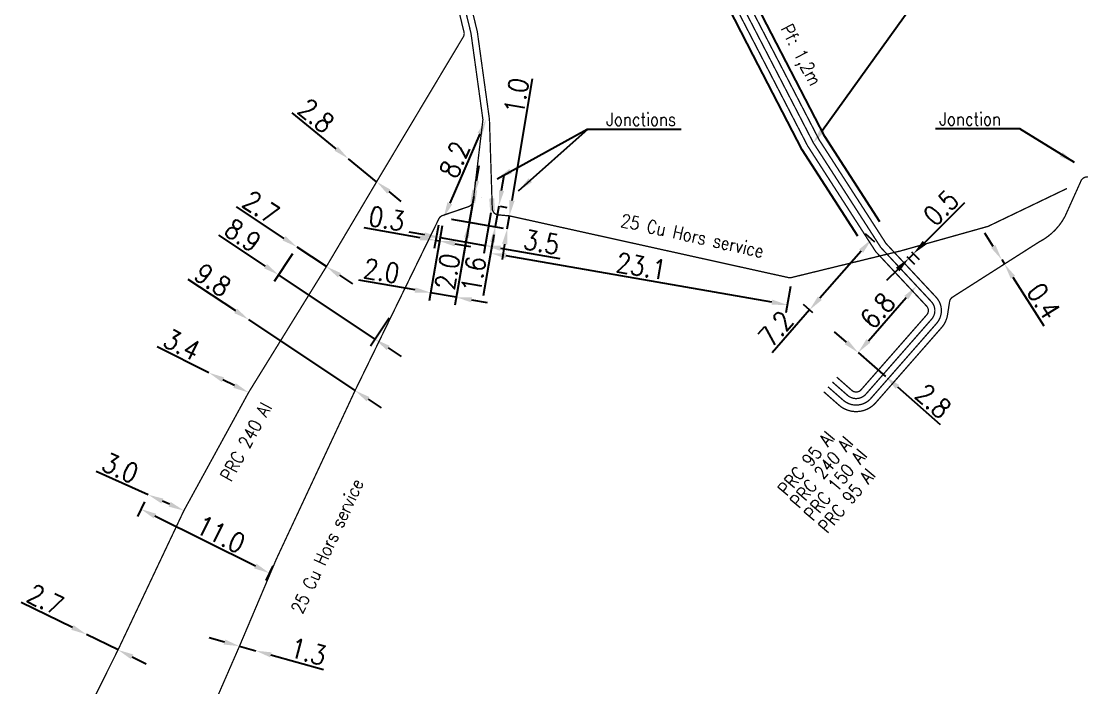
# Model space of a CAD drawing. Header units: millimetres. Extents: x 200000 to 200484, y 53266 to 53990.
# Drawn here: x 200071.8 to 200153.1, y 53496.7 to 53547.8 of the extents above; entities that cross this region are included whole.
import ezdxf
from ezdxf.enums import TextEntityAlignment as Align

# ---------------------------------------------------------------- set-up
doc = ezdxf.new("R2010")
doc.units = ezdxf.units.MM
doc.header["$PDMODE"] = 34
doc.layers.get('0').update_dxf_attribs({"linetype": 'CONTINUOUS'})
doc.layers.get('DEFPOINTS').update_dxf_attribs({"linetype": 'CONTINUOUS'})
for name, color, linetype in [('M_130', 3, 'M_ST_15'), ('M_300', 7, 'CONTINUOUS'), ('M_400', 7, 'CONTINUOUS'), ('M_908', 252, 'CONTINUOUS')]:
    doc.layers.add(name, color=color, linetype=linetype)
doc.styles.get("Standard").update_dxf_attribs({"font": 'romans.shx', "width": 0.85})
doc.linetypes.add('M_ST_15', pattern='A,5,-0.3,["XX",Standard,S=1,R=0,X=0,Y=-0.5],-2.5', length=7.8)
doc.linetypes.add('MT_HS', pattern='A,2,-1,["E",Standard,S=0.85,R=0,X=-0.27,Y=-0.4],-1', length=4)
doc.dimstyles.get("Standard").update_dxf_attribs({"dimtxt": 1.5, "dimasz": 1.2, "dimexe": 0.625, "dimexo": 0.625, "dimgap": 0.25, "dimtad": 1, "dimdec": 1, "dimzin": 0, "dimdsep": 46, "dimtxsty": 'Standard', "dimcen": -0.5, "dimadec": 0, "dimazin": 0, "dimtfac": 1, "dimtdec": 1, "dimtmove": 0, "dimatfit": 3, "dimfxl": 0, "dimtolj": 1, "dimtzin": 0, "dimarcsym": 0})

# ---------------------------------------------------------------- blocks, each defined once
blk = doc.blocks.new('*D5')
at = {"layer": 'DEFPOINTS', "color": 0, "linetype": 'Continuous', "transparency": 16777216}
for p in [(200135.957, 53522.388), (200138.064, 53520.543), (200138.064, 53520.543)]:
    blk.add_point(p, dxfattribs=at)
at = {"layer": 'M_130', "color": 0, "linetype": 'Continuous', "lineweight": -2, "transparency": 16777216}
for p, q in [((200135.054, 53523.178), (200134.152, 53523.969)), ((200135.957, 53522.388), (200138.064, 53520.543)), ((200138.967, 53519.753), (200142.256, 53516.873))]:
    blk.add_line(p, q, dxfattribs=at)
at = {"layer": 'M_130', "color": 0, "linetype": 'Continuous', "transparency": 16777216}
for points in [[(200135.186, 53523.329), (200134.923, 53523.028), (200135.957, 53522.388)], [(200139.098, 53519.903), (200138.835, 53519.602), (200138.064, 53520.543)]]:
    blk.add_solid(points, dxfattribs=at)
at = {"layer": 'M_130', "color": 0, "linetype": 'Continuous', "transparency": 16777216, "insert": (200141.721, 53518.67), "char_height": 1.5, "attachment_point": 5, "rotation": 318.79705}
blk.add_mtext('\\A1;2.8', dxfattribs=at)
blk = doc.blocks.new('*D6')
at = {"layer": 'DEFPOINTS', "color": 0, "linetype": 'Continuous', "transparency": 16777216}
for p in [(200140.441, 53527.5), (200140.441, 53527.5), (200135.957, 53522.388)]:
    blk.add_point(p, dxfattribs=at)
at = {"layer": 'M_130', "color": 0, "linetype": 'Continuous', "lineweight": -2, "transparency": 16777216}
blk.add_line((200136.748, 53523.29), (200139.65, 53526.598), dxfattribs=at)
at = {"layer": 'M_130', "color": 0, "linetype": 'Continuous', "transparency": 16777216}
for points in [[(200139.499, 53526.73), (200139.8, 53526.466), (200140.441, 53527.5)], [(200136.598, 53523.422), (200136.899, 53523.158), (200135.957, 53522.388)]]:
    blk.add_solid(points, dxfattribs=at)
at = {"layer": 'M_130', "color": 0, "linetype": 'Continuous', "transparency": 16777216, "insert": (200137.447, 53525.603), "char_height": 1.5, "attachment_point": 5, "rotation": 48.7493}
blk.add_mtext('\\A1;6.8', dxfattribs=at)
blk = doc.blocks.new('*D7')
at = {"layer": 'DEFPOINTS', "color": 0, "linetype": 'Continuous', "transparency": 16777216}
for p in [(200136.979, 53531.068), (200137.697, 53530.438), (200132.95, 53525.025)]:
    blk.add_point(p, dxfattribs=at)
at = {"layer": 'M_130', "color": 0, "linetype": 'Continuous', "lineweight": -2, "transparency": 16777216}
for p, q in [((200137.227, 53530.851), (200136.51, 53531.48)), ((200136.188, 53530.166), (200133.023, 53526.557)), ((200132.232, 53525.655), (200129.35, 53522.368)), ((200132.48, 53525.437), (200131.762, 53526.067))]:
    blk.add_line(p, q, dxfattribs=at)
at = {"layer": 'M_130', "color": 0, "linetype": 'Continuous', "transparency": 16777216}
for points in [[(200136.038, 53530.298), (200136.339, 53530.034), (200136.979, 53531.068)], [(200132.873, 53526.689), (200133.174, 53526.425), (200132.232, 53525.655)]]:
    blk.add_solid(points, dxfattribs=at)
at = {"layer": 'M_130', "color": 0, "linetype": 'Continuous', "transparency": 16777216, "insert": (200129.643, 53524.22), "char_height": 1.5, "attachment_point": 5, "rotation": 48.7493}
blk.add_mtext('\\A1;7.2', dxfattribs=at)
blk = doc.blocks.new('*D8')
at = {"layer": 'DEFPOINTS', "color": 0, "linetype": 'Continuous', "transparency": 16777216}
for p in [(200154.055, 53568.433), (200154.055, 53568.433), (200132.52, 53538.468)]:
    blk.add_point(p, dxfattribs=at)
at = {"layer": 'M_130', "color": 0, "linetype": 'Continuous', "lineweight": -2, "transparency": 16777216}
blk.add_line((200133.22, 53539.443), (200153.355, 53567.458), dxfattribs=at)
at = {"layer": 'M_130', "color": 0, "linetype": 'Continuous', "transparency": 16777216}
for points in [[(200153.192, 53567.575), (200153.517, 53567.341), (200154.055, 53568.433)], [(200133.058, 53539.56), (200133.383, 53539.326), (200132.52, 53538.468)]]:
    blk.add_solid(points, dxfattribs=at)
at = {"layer": 'M_130', "color": 0, "linetype": 'Continuous', "transparency": 16777216, "insert": (200147.719, 53561.33), "char_height": 1.5, "attachment_point": 5, "rotation": 54.29521}
blk.add_mtext('\\A1;36.9', dxfattribs=at)
blk = doc.blocks.new('*D4')
at = {"color": 0, "linetype": 'ByBlock', "transparency": 16777216}
for p, q in [((200146.322, 53530.524), (200145.677, 53531.536)), ((200146.966, 53529.511), (200147.181, 53529.174)), ((200147.826, 53528.162), (200150.208, 53524.424))]:
    blk.add_line(p, q, dxfattribs=at)
for points in [[(200146.49, 53530.631), (200146.153, 53530.416), (200146.966, 53529.511)], [(200147.995, 53528.27), (200147.657, 53528.055), (200147.181, 53529.174)]]:
    blk.add_solid(points, dxfattribs=at)
at = {"layer": 'DEFPOINTS', "color": 0, "linetype": 'ByBlock', "transparency": 16777216}
for p in [(200146.966, 53529.511), (200147.181, 53529.174), (200147.181, 53529.174)]:
    blk.add_point(p, dxfattribs=at)
at = {"color": 0, "linetype": 'ByBlock', "transparency": 16777216, "insert": (200150.183, 53526.325), "char_height": 1.5, "attachment_point": 5, "rotation": 302.50353}
blk.add_mtext('\\A1;0.4', dxfattribs=at)
blk = doc.blocks.new('*D21')
at = {"layer": 'DEFPOINTS', "color": 0, "linetype": 'Continuous', "transparency": 16777216}
for p in [(200096.855, 53537.248), (200096.855, 53537.248), (200099.027, 53535.481)]:
    blk.add_point(p, dxfattribs=at)
at = {"layer": 'M_130', "color": 0, "linetype": 'Continuous', "lineweight": -2, "transparency": 16777216}
for p, q in [((200095.925, 53538.006), (200092.535, 53540.765)), ((200099.027, 53535.481), (200096.855, 53537.248)), ((200099.958, 53534.723), (200100.888, 53533.965))]:
    blk.add_line(p, q, dxfattribs=at)
at = {"layer": 'M_130', "color": 0, "linetype": 'Continuous', "transparency": 16777216}
for points in [[(200096.051, 53538.161), (200095.798, 53537.851), (200096.855, 53537.248)], [(200100.084, 53534.878), (200099.831, 53534.568), (200099.027, 53535.481)]]:
    blk.add_solid(points, dxfattribs=at)
at = {"layer": 'M_130', "color": 0, "linetype": 'Continuous', "transparency": 16777216, "insert": (200094.396, 53540.54), "char_height": 1.5, "attachment_point": 5, "rotation": 320.85393}
blk.add_mtext('\\A1;2.8', dxfattribs=at)
blk = doc.blocks.new('*D22')
at = {"layer": 'DEFPOINTS', "color": 0, "linetype": 'Continuous', "transparency": 16777216}
for p in [(200092.925, 53530.477), (200092.925, 53530.477), (200095.173, 53528.98)]:
    blk.add_point(p, dxfattribs=at)
at = {"layer": 'M_130', "color": 0, "linetype": 'Continuous', "lineweight": -2, "transparency": 16777216}
for p, q in [((200091.927, 53531.142), (200088.288, 53533.566)), ((200095.173, 53528.98), (200092.925, 53530.477)), ((200096.171, 53528.315), (200097.17, 53527.65))]:
    blk.add_line(p, q, dxfattribs=at)
at = {"layer": 'M_130', "color": 0, "linetype": 'Continuous', "transparency": 16777216}
for points in [[(200092.038, 53531.309), (200091.816, 53530.976), (200092.925, 53530.477)], [(200096.282, 53528.481), (200096.06, 53528.149), (200095.173, 53528.98)]]:
    blk.add_solid(points, dxfattribs=at)
at = {"layer": 'M_130', "color": 0, "linetype": 'Continuous', "transparency": 16777216, "insert": (200090.163, 53533.519), "char_height": 1.5, "attachment_point": 5, "rotation": 326.33274}
blk.add_mtext('\\A1;2.7', dxfattribs=at)
blk = doc.blocks.new('*D23')
at = {"layer": 'DEFPOINTS', "color": 0, "linetype": 'Continuous', "transparency": 16777216}
for p in [(200086.16, 53520.842), (200086.16, 53520.842), (200089.203, 53519.325)]:
    blk.add_point(p, dxfattribs=at)
at = {"layer": 'M_130', "color": 0, "linetype": 'Continuous', "lineweight": -2, "transparency": 16777216}
for p, q in [((200086.16, 53520.842), (200082.193, 53522.819)), ((200088.129, 53519.861), (200087.234, 53520.307))]:
    blk.add_line(p, q, dxfattribs=at)
at = {"layer": 'M_130', "color": 0, "linetype": 'Continuous', "transparency": 16777216}
for points in [[(200087.323, 53520.486), (200087.145, 53520.128), (200086.16, 53520.842)], [(200088.218, 53520.04), (200088.04, 53519.682), (200089.203, 53519.325)]]:
    blk.add_solid(points, dxfattribs=at)
at = {"layer": 'M_130', "color": 0, "linetype": 'Continuous', "transparency": 16777216, "insert": (200084.086, 53522.993), "char_height": 1.5, "attachment_point": 5, "rotation": 333.51248}
blk.add_mtext('\\A1;3.4', dxfattribs=at)
blk = doc.blocks.new('*D24')
at = {"layer": 'DEFPOINTS', "color": 0, "linetype": 'Continuous', "transparency": 16777216}
for p in [(200081.502, 53511.494), (200081.502, 53511.494), (200084.242, 53510.273)]:
    blk.add_point(p, dxfattribs=at)
at = {"layer": 'M_130', "color": 0, "linetype": 'Continuous', "lineweight": -2, "transparency": 16777216}
for p, q in [((200081.502, 53511.494), (200077.509, 53513.274)), ((200083.146, 53510.762), (200082.598, 53511.006))]:
    blk.add_line(p, q, dxfattribs=at)
at = {"layer": 'M_130', "color": 0, "linetype": 'Continuous', "transparency": 16777216}
for points in [[(200082.68, 53511.188), (200082.517, 53510.823), (200081.502, 53511.494)], [(200083.228, 53510.944), (200083.065, 53510.579), (200084.242, 53510.273)]]:
    blk.add_solid(points, dxfattribs=at)
at = {"layer": 'M_130', "color": 0, "linetype": 'Continuous', "transparency": 16777216, "insert": (200079.365, 53513.542), "char_height": 1.5, "attachment_point": 5, "rotation": 335.97833}
blk.add_mtext('\\A1;3.0', dxfattribs=at)
blk = doc.blocks.new('*D27')
at = {"layer": 'DEFPOINTS', "color": 0, "linetype": 'Continuous', "transparency": 16777216}
for p in [(200076.766, 53500.787), (200076.766, 53500.787), (200079.19, 53499.598)]:
    blk.add_point(p, dxfattribs=at)
at = {"layer": 'M_130', "color": 0, "linetype": 'Continuous', "lineweight": -2, "transparency": 16777216}
for p, q in [((200075.689, 53501.316), (200071.765, 53503.242)), ((200079.19, 53499.598), (200076.766, 53500.787)), ((200080.267, 53499.069), (200081.344, 53498.54))]:
    blk.add_line(p, q, dxfattribs=at)
at = {"layer": 'M_130', "color": 0, "linetype": 'Continuous', "transparency": 16777216}
for points in [[(200075.777, 53501.496), (200075.601, 53501.137), (200076.766, 53500.787)], [(200080.355, 53499.249), (200080.179, 53498.889), (200079.19, 53499.598)]]:
    blk.add_solid(points, dxfattribs=at)
at = {"layer": 'M_130', "color": 0, "linetype": 'Continuous', "transparency": 16777216, "insert": (200073.629, 53503.441), "char_height": 1.5, "attachment_point": 5, "rotation": 333.85716}
blk.add_mtext('\\A1;2.7', dxfattribs=at)
blk = doc.blocks.new('*D76')
at = {"layer": 'DEFPOINTS', "color": 0, "linetype": 'Continuous', "transparency": 16777216}
for p in [(200088.505, 53499.883), (200089.758, 53499.537), (200089.758, 53499.537)]:
    blk.add_point(p, dxfattribs=at)
at = {"layer": 'M_908', "color": 0, "linetype": 'Continuous', "lineweight": -2, "transparency": 16777216}
for p, q in [((200087.348, 53500.202), (200086.191, 53500.521)), ((200088.505, 53499.883), (200089.758, 53499.537)), ((200090.915, 53499.218), (200094.953, 53498.104))]:
    blk.add_line(p, q, dxfattribs=at)
at = {"layer": 'M_908', "color": 0, "linetype": 'Continuous', "transparency": 16777216}
for points in [[(200087.401, 53500.395), (200087.295, 53500.009), (200088.505, 53499.883)], [(200090.968, 53499.411), (200090.862, 53499.025), (200089.758, 53499.537)]]:
    blk.add_solid(points, dxfattribs=at)
at = {"layer": 'M_908', "color": 0, "linetype": 'Continuous', "transparency": 16777216, "insert": (200093.778, 53499.465), "char_height": 1.5, "attachment_point": 5, "rotation": 344.5762}
blk.add_mtext('\\A1;1.3', dxfattribs=at)
blk = doc.blocks.new('*D77')
at = {"layer": 'DEFPOINTS', "color": 0, "linetype": 'Continuous', "transparency": 16777216}
for p in [(200081.502, 53511.494), (200080.952, 53510.39), (200091.348, 53506.588)]:
    blk.add_point(p, dxfattribs=at)
at = {"layer": 'M_908', "color": 0, "linetype": 'Continuous', "lineweight": -2, "transparency": 16777216}
for p, q in [((200081.223, 53510.935), (200080.673, 53509.831)), ((200089.723, 53506.019), (200082.026, 53509.855)), ((200091.069, 53506.029), (200090.519, 53504.925))]:
    blk.add_line(p, q, dxfattribs=at)
at = {"layer": 'M_908', "color": 0, "linetype": 'Continuous', "transparency": 16777216}
for points in [[(200082.115, 53510.034), (200081.937, 53509.676), (200080.952, 53510.39)], [(200089.813, 53506.198), (200089.634, 53505.84), (200090.797, 53505.484)]]:
    blk.add_solid(points, dxfattribs=at)
at = {"layer": 'M_908', "color": 0, "linetype": 'Continuous', "transparency": 16777216, "insert": (200087.066, 53508.461), "char_height": 1.5, "attachment_point": 5, "rotation": 333.51248}
blk.add_mtext('\\A1;11.0', dxfattribs=at)
blk = doc.blocks.new('*D78')
at = {"layer": 'DEFPOINTS', "color": 0, "linetype": 'Continuous', "transparency": 16777216}
for p in [(200089.217, 53524.909), (200089.217, 53524.909), (200097.373, 53519.476)]:
    blk.add_point(p, dxfattribs=at)
at = {"layer": 'M_908', "color": 0, "linetype": 'Continuous', "lineweight": -2, "transparency": 16777216}
for p, q in [((200088.218, 53525.575), (200084.58, 53527.998)), ((200097.373, 53519.476), (200089.217, 53524.909)), ((200098.372, 53518.811), (200099.371, 53518.146))]:
    blk.add_line(p, q, dxfattribs=at)
at = {"layer": 'M_908', "color": 0, "linetype": 'Continuous', "transparency": 16777216}
for points in [[(200088.329, 53525.741), (200088.107, 53525.408), (200089.217, 53524.909)], [(200098.483, 53518.978), (200098.261, 53518.645), (200097.373, 53519.476)]]:
    blk.add_solid(points, dxfattribs=at)
at = {"layer": 'M_908', "color": 0, "linetype": 'Continuous', "transparency": 16777216, "insert": (200086.454, 53527.951), "char_height": 1.5, "attachment_point": 5, "rotation": 326.33274}
blk.add_mtext('\\A1;9.8', dxfattribs=at)
blk = doc.blocks.new('*D79')
at = {"layer": 'DEFPOINTS', "color": 0, "linetype": 'Continuous', "transparency": 16777216}
for p in [(200092.925, 53530.477), (200091.503, 53528.342), (200100.333, 53525.543)]:
    blk.add_point(p, dxfattribs=at)
at = {"layer": 'M_908', "color": 0, "linetype": 'Continuous', "lineweight": -2, "transparency": 16777216}
for p, q in [((200090.504, 53529.007), (200086.917, 53531.397)), ((200092.579, 53529.957), (200091.157, 53527.822)), ((200098.91, 53523.408), (200091.503, 53528.342)), ((200099.986, 53525.023), (200098.564, 53522.888)), ((200099.909, 53522.743), (200100.908, 53522.077))]:
    blk.add_line(p, q, dxfattribs=at)
at = {"layer": 'M_908', "color": 0, "linetype": 'Continuous', "transparency": 16777216}
for points in [[(200090.615, 53529.174), (200090.394, 53528.841), (200091.503, 53528.342)], [(200100.02, 53522.909), (200099.798, 53522.576), (200098.91, 53523.408)]]:
    blk.add_solid(points, dxfattribs=at)
at = {"layer": 'M_908', "color": 0, "linetype": 'Continuous', "transparency": 16777216, "insert": (200088.766, 53531.367), "char_height": 1.5, "attachment_point": 5, "rotation": 326.33274}
blk.add_mtext('\\A1;8.9', dxfattribs=at)
blk = doc.blocks.new('*D80')
at = {"layer": 'DEFPOINTS', "color": 0, "linetype": 'Continuous', "transparency": 16777216}
for p in [(200103.867, 53532.779), (200104.163, 53532.728), (200103.85, 53530.933)]:
    blk.add_point(p, dxfattribs=at)
at = {"layer": 'M_908', "color": 0, "linetype": 'Continuous', "lineweight": -2, "transparency": 16777216}
for p, q in [((200103.76, 53532.164), (200103.447, 53530.369)), ((200104.055, 53532.112), (200103.743, 53530.317)), ((200102.372, 53531.19), (200098.066, 53531.941)), ((200103.85, 53530.933), (200103.554, 53530.985)), ((200105.032, 53530.727), (200106.214, 53530.521))]:
    blk.add_line(p, q, dxfattribs=at)
at = {"layer": 'M_908', "color": 0, "linetype": 'Continuous', "transparency": 16777216}
for points in [[(200102.406, 53531.387), (200102.338, 53530.993), (200103.554, 53530.985)], [(200105.066, 53530.924), (200104.998, 53530.53), (200103.85, 53530.933)]]:
    blk.add_solid(points, dxfattribs=at)
at = {"layer": 'M_908', "color": 0, "linetype": 'Continuous', "transparency": 16777216, "insert": (200099.799, 53532.654), "char_height": 1.5, "attachment_point": 5, "rotation": 350.11884}
blk.add_mtext('\\A1;0.3', dxfattribs=at)
blk = doc.blocks.new('*D81')
at = {"layer": 'DEFPOINTS', "color": 0, "linetype": 'Continuous', "transparency": 16777216}
for p in [(200107.427, 53540.25), (200104.163, 53532.728), (200104.163, 53532.728)]:
    blk.add_point(p, dxfattribs=at)
at = {"layer": 'M_908', "color": 0, "linetype": 'Continuous', "lineweight": -2, "transparency": 16777216}
blk.add_line((200106.949, 53539.149), (200104.64, 53533.829), dxfattribs=at)
at = {"layer": 'M_908', "color": 0, "linetype": 'Continuous', "transparency": 16777216}
for points in [[(200106.766, 53539.229), (200107.133, 53539.07), (200107.427, 53540.25)], [(200104.457, 53533.908), (200104.824, 53533.749), (200104.163, 53532.728)]]:
    blk.add_solid(points, dxfattribs=at)
at = {"layer": 'M_908', "color": 0, "linetype": 'Continuous', "transparency": 16777216, "insert": (200105.004, 53537.18), "char_height": 1.5, "attachment_point": 5, "rotation": 66.53973}
blk.add_mtext('\\A1;8.2', dxfattribs=at)
blk = doc.blocks.new('*D82')
at = {"layer": 'DEFPOINTS', "color": 0, "linetype": 'Continuous', "transparency": 16777216}
for p in [(200106.476, 53534.355), (200104.163, 53532.728), (200103.161, 53526.977)]:
    blk.add_point(p, dxfattribs=at)
at = {"layer": 'M_908', "color": 0, "linetype": 'Continuous', "lineweight": -2, "transparency": 16777216}
for p, q in [((200106.369, 53533.739), (200105.024, 53526.018)), ((200104.055, 53532.112), (200103.053, 53526.361)), ((200101.979, 53527.183), (200097.672, 53527.933)), ((200105.131, 53526.634), (200103.161, 53526.977)), ((200106.313, 53526.428), (200107.495, 53526.222))]:
    blk.add_line(p, q, dxfattribs=at)
at = {"layer": 'M_908', "color": 0, "linetype": 'Continuous', "transparency": 16777216}
for points in [[(200102.013, 53527.38), (200101.944, 53526.986), (200103.161, 53526.977)], [(200106.348, 53526.625), (200106.279, 53526.231), (200105.131, 53526.634)]]:
    blk.add_solid(points, dxfattribs=at)
at = {"layer": 'M_908', "color": 0, "linetype": 'Continuous', "transparency": 16777216, "insert": (200099.406, 53528.646), "char_height": 1.5, "attachment_point": 5, "rotation": 350.11884}
blk.add_mtext('\\A1;2.0', dxfattribs=at)
blk = doc.blocks.new('*D83')
at = {"layer": 'DEFPOINTS', "color": 0, "linetype": 'Continuous', "transparency": 16777216}
for p in [(200106.476, 53534.355), (200104.163, 53532.728), (200106.133, 53532.385)]:
    blk.add_point(p, dxfattribs=at)
at = {"layer": 'M_908', "color": 0, "linetype": 'Continuous', "lineweight": -2, "transparency": 16777216}
for p, q in [((200106.682, 53535.537), (200106.888, 53536.72)), ((200106.476, 53534.355), (200106.133, 53532.385)), ((200107.092, 53534.248), (200107.092, 53534.248)), ((200104.778, 53532.621), (200106.749, 53532.278)), ((200105.927, 53531.203), (200105.169, 53526.853))]:
    blk.add_line(p, q, dxfattribs=at)
at = {"layer": 'M_908', "color": 0, "linetype": 'Continuous', "transparency": 16777216}
for points in [[(200106.485, 53535.572), (200106.879, 53535.503), (200106.476, 53534.355)], [(200105.73, 53531.237), (200106.124, 53531.168), (200106.133, 53532.385)]]:
    blk.add_solid(points, dxfattribs=at)
at = {"layer": 'M_908', "color": 0, "linetype": 'Continuous', "transparency": 16777216, "insert": (200104.456, 53528.587), "char_height": 1.5, "attachment_point": 5, "rotation": 80.11884}
blk.add_mtext('\\A1;2.0', dxfattribs=at)
blk = doc.blocks.new('*D84')
at = {"layer": 'DEFPOINTS', "color": 0, "linetype": 'Continuous', "transparency": 16777216}
for p in [(200107.885, 53533.704), (200104.163, 53532.728), (200103.896, 53531.195)]:
    blk.add_point(p, dxfattribs=at)
at = {"layer": 'M_908', "color": 0, "linetype": 'Continuous', "lineweight": -2, "transparency": 16777216}
for p, q in [((200107.778, 53533.088), (200107.236, 53529.979)), ((200104.055, 53532.112), (200103.788, 53530.579)), ((200102.713, 53531.401), (200101.531, 53531.607)), ((200103.896, 53531.195), (200107.344, 53530.595)), ((200108.526, 53530.389), (200113.066, 53529.598))]:
    blk.add_line(p, q, dxfattribs=at)
at = {"layer": 'M_908', "color": 0, "linetype": 'Continuous', "transparency": 16777216}
for points in [[(200102.748, 53531.598), (200102.679, 53531.204), (200103.896, 53531.195)], [(200108.56, 53530.586), (200108.491, 53530.192), (200107.344, 53530.595)]]:
    blk.add_solid(points, dxfattribs=at)
at = {"layer": 'M_908', "color": 0, "linetype": 'Continuous', "transparency": 16777216, "insert": (200111.676, 53530.855), "char_height": 1.5, "attachment_point": 5, "rotation": 350.11884}
blk.add_mtext('\\A1;3.5', dxfattribs=at)
blk = doc.blocks.new('*D85')
at = {"layer": 'DEFPOINTS', "color": 0, "linetype": 'Continuous', "transparency": 16777216}
for p in [(200107.885, 53533.704), (200104.163, 53532.728), (200108.122, 53532.038)]:
    blk.add_point(p, dxfattribs=at)
at = {"layer": 'M_908', "color": 0, "linetype": 'Continuous', "lineweight": -2, "transparency": 16777216}
for p, q in [((200108.602, 53534.797), (200108.808, 53535.979)), ((200108.396, 53533.615), (200108.122, 53532.038)), ((200108.501, 53533.596), (200109.012, 53533.507)), ((200104.778, 53532.621), (200108.738, 53531.931)), ((200107.916, 53530.856), (200107.197, 53526.729))]:
    blk.add_line(p, q, dxfattribs=at)
at = {"layer": 'M_908', "color": 0, "linetype": 'Continuous', "transparency": 16777216}
for points in [[(200108.405, 53534.831), (200108.799, 53534.762), (200108.396, 53533.615)], [(200107.719, 53530.89), (200108.113, 53530.822), (200108.122, 53532.038)]]:
    blk.add_solid(points, dxfattribs=at)
at = {"layer": 'M_908', "color": 0, "linetype": 'Continuous', "transparency": 16777216, "insert": (200106.468, 53528.373), "char_height": 1.5, "attachment_point": 5, "rotation": 80.11884}
blk.add_mtext('\\A1;1.6', dxfattribs=at)
blk = doc.blocks.new('*D86')
at = {"layer": 'DEFPOINTS', "color": 0, "linetype": 'Continuous', "transparency": 16777216}
for p in [(200109.21, 53532.864), (200109.043, 53531.878), (200109.043, 53531.878)]:
    blk.add_point(p, dxfattribs=at)
at = {"layer": 'M_908', "color": 0, "linetype": 'Continuous', "lineweight": -2, "transparency": 16777216}
for p, q in [((200109.411, 53534.047), (200110.989, 53543.366)), ((200109.043, 53531.878), (200109.21, 53532.864)), ((200108.843, 53530.695), (200108.643, 53529.511))]:
    blk.add_line(p, q, dxfattribs=at)
at = {"layer": 'M_908', "color": 0, "linetype": 'Continuous', "transparency": 16777216}
for points in [[(200109.214, 53534.08), (200109.608, 53534.014), (200109.21, 53532.864)], [(200108.646, 53530.728), (200109.04, 53530.661), (200109.043, 53531.878)]]:
    blk.add_solid(points, dxfattribs=at)
at = {"layer": 'M_908', "color": 0, "linetype": 'Continuous', "transparency": 16777216, "insert": (200109.753, 53542.059), "char_height": 1.5, "attachment_point": 5, "rotation": 80.38817}
blk.add_mtext('\\A1;1.0', dxfattribs=at)
blk = doc.blocks.new('M_300_03')
at = {"color": 0, "linetype": 'Continuous'}
blk.add_solid([(-0.5, 0.188), (-0.5, -0.188), (0.5, 0.188), (0.5, -0.188)], dxfattribs=at)
at = {"color": 0, "linetype": 'Continuous', "width": 0.75, "flags": 3}
for tag, p in [('DEF_LEG', (0, -5)), ('DEF_COUP', (0.048, -6.97)), ('DEF_TYPE', (0, -9))]:
    blk.add_attdef(tag, text='', height=1.2, dxfattribs=at).set_placement(p, align=Align.MIDDLE)
blk = doc.blocks.new('*D87')
at = {"layer": 'DEFPOINTS', "color": 0, "linetype": 'Continuous', "transparency": 16777216}
for p in [(200108.122, 53532.038), (200107.767, 53530.004), (200130.879, 53528.074)]:
    blk.add_point(p, dxfattribs=at)
at = {"layer": 'M_908', "color": 0, "linetype": 'Continuous', "lineweight": -2, "transparency": 16777216}
for p, q in [((200108.015, 53531.423), (200107.66, 53529.388)), ((200129.343, 53526.246), (200108.95, 53529.798)), ((200130.772, 53527.459), (200130.418, 53525.424))]:
    blk.add_line(p, q, dxfattribs=at)
at = {"layer": 'M_908', "color": 0, "linetype": 'Continuous', "transparency": 16777216}
for points in [[(200108.984, 53529.995), (200108.915, 53529.601), (200107.767, 53530.004)], [(200129.377, 53526.443), (200129.308, 53526.049), (200130.525, 53526.04)]]:
    blk.add_solid(points, dxfattribs=at)
at = {"layer": 'M_908', "color": 0, "linetype": 'Continuous', "transparency": 16777216, "insert": (200119.318, 53529.007), "char_height": 1.5, "attachment_point": 5, "rotation": 350.11884}
blk.add_mtext('\\A1;23.1', dxfattribs=at)
blk = doc.blocks.new('*D88')
at = {"layer": 'DEFPOINTS', "color": 0, "linetype": 'Continuous', "transparency": 16777216}
for p in [(200139.609, 53530.543), (200139.255, 53530.189), (200140.195, 53529.957)]:
    blk.add_point(p, dxfattribs=at)
at = {"layer": 'M_908', "color": 0, "linetype": 'Continuous', "lineweight": -2, "transparency": 16777216}
for p, q in [((200141.044, 53530.805), (200144.135, 53533.896)), ((200139.697, 53529.748), (200140.283, 53529.161)), ((200139.842, 53529.603), (200140.195, 53529.957)), ((200140.051, 53530.101), (200140.637, 53529.515)), ((200138.993, 53528.755), (200138.144, 53527.906))]:
    blk.add_line(p, q, dxfattribs=at)
at = {"layer": 'M_908', "color": 0, "linetype": 'Continuous', "transparency": 16777216}
for points in [[(200140.902, 53530.947), (200141.185, 53530.664), (200140.195, 53529.957)], [(200138.852, 53528.896), (200139.134, 53528.613), (200139.842, 53529.603)]]:
    blk.add_solid(points, dxfattribs=at)
at = {"layer": 'M_908', "color": 0, "linetype": 'Continuous', "transparency": 16777216, "insert": (200142.306, 53533.482), "char_height": 1.5, "attachment_point": 5, "rotation": 45}
blk.add_mtext('\\A1;0.5', dxfattribs=at)

msp = doc.modelspace()

# ---------------------------------------------------------------- linework, layer by layer
at = {"layer": 'M_130'}
for points in [[(200133.649, 53519.756, 0.1, 0.1, 0), (200134.815, 53518.734, 0.1, 0.1, 0.414214), (200136.932, 53518.873, 0.1, 0.1, 0), (200141.969, 53524.617, 0.1, 0.1, 0.385275), (200141.937, 53526.629, 0.1, 0.1, 0), (200138.093, 53530.747, 0.1, 0.1, 0), (200132.964, 53538.698, 0.1, 0.1, 0), (200122.812, 53558.301, 0.1, 0.1, -0.260435), (200122.828, 53558.789, 0.1, 0.1, 0), (200123.704, 53560.246, 0.1, 0.1, 0), (200124.635, 53562.268, 0.1, 0.1, 0), (200125.593, 53564.199, 0.1, 0.1, 0), (200128.946, 53570.431, 0.1, 0.1, 0), (200133.634, 53578.138, 0.1, 0.1, 0), (200141.567, 53590.087, 0.1, 0.1, 0), (200143.953, 53593.686, 0.1, 0.1, 0), (200148.017, 53598.774, 0.1, 0.1, 0), (200184.904, 53640.651, 0.1, 0.1, -0.37742), (200185.56, 53640.735, 0.1, 0.1, 0), (200206.066, 53626.86, 0.1, 0.1, 0.40579)], [(200133.32, 53519.381, 0.1, 0.1, 0), (200134.485, 53518.358, 0.1, 0.1, 0.414214), (200137.308, 53518.543, 0.1, 0.1, 0), (200142.344, 53524.287, 0.1, 0.1, 0.13874), (200142.81, 53525.255, 0.1, 0.1, 0), (200142.97, 53526.29, 0.1, 0.1, -0.215676), (200143.196, 53526.635, 0.1, 0.1, 0), (200149.828, 53530.861, 0.1, 0.1, 0.151596), (200151.811, 53532.798, 0.1, 0.1, 0), (200153.053, 53535.551, 0.1, 0.1, -0.301798), (200153.522, 53535.846, 0.1, 0.1, 0), (200158.191, 53536.075, 0.1, 0.1, 0.040529), (200158.271, 53536.086, 0.1, 0.1, 0), (200162.068, 53536.899, 0.1, 0.1, -0.127239), (200162.318, 53536.889, 0.1, 0.1, 0), (200171.228, 53534.181, 0.1, 0.1, 0.440607), (200171.863, 53534.557, 0.1, 0.1, 0), (200173.852, 53544.087, 0.1, 0.1, -0.356592), (200174.344, 53544.484, 0.1, 0.1, 0), (200176.578, 53544.473, 0.1, 0.1, -0.077003), (200176.729, 53544.449, 0.1, 0.1, 0), (200204.226, 53535.564, 0.1, 0.1, 0)]]:
    msp.add_lwpolyline(points, format="xyseb", dxfattribs=at)
at = {"layer": 'M_130', "const_width": 0.1}
for points in [[(200133.979, 53520.132), (200135.144, 53519.11, 0.414214), (200136.556, 53519.203), (200141.593, 53524.947, 0.385314), (200141.572, 53526.289), (200137.697, 53530.438), (200132.52, 53538.468), (200122.368, 53558.071, -0.260435)], [(200134.309, 53520.508), (200135.474, 53519.486, 0.414214), (200136.18, 53519.532), (200141.218, 53525.277, 0.38544), (200141.207, 53525.948), (200137.307, 53530.121), (200132.076, 53538.238), (200121.924, 53557.841, -0.260435)], [(200104.899, 53550.348), (200105.726, 53546.952, -0.197054), (200105.669, 53546.577), (200099.027, 53535.481), (200095.173, 53528.98), (200089.21, 53519.337, 0.013106), (200089.197, 53519.314), (200084.249, 53510.286, 0.014821), (200084.236, 53510.26), (200079.19, 53499.598), (200075.355, 53491.896, 0.18387)]]:
    msp.add_lwpolyline(points, format="xyb", dxfattribs=at)
at = {"layer": 'M_400'}
for p, q in [((200129.694, 53546.101), (200123.553, 53557.959)), ((200127.918, 53545.181), (200121.777, 53557.04)), ((200133.402, 53538.939), (200129.694, 53546.101)), ((200131.67, 53537.935), (200127.918, 53545.181)), ((200137.623, 53532.4), (200133.402, 53538.939)), ((200135.943, 53531.315), (200131.67, 53537.935))]:
    msp.add_line(p, q, dxfattribs=at)
at = {"layer": 'M_908', "linetype": 'MT_HS'}
for points in [[(200105.804, 53550.86, 0.1, 0.1, 0), (200106.74, 53547.014, 0.1, 0.1, -0.025366), (200106.75, 53546.964, 0.1, 0.1, 0), (200107.677, 53540.26, 0.1, 0.1, 0), (200107.885, 53533.704, 0.1, 0.1, 0), (200107.897, 53533.417, 0.1, 0.1, 0.377326), (200108.352, 53532.939, 0.1, 0.1, 0), (200109.21, 53532.864, 0.1, 0.1, 0), (200130.611, 53528.134, 0.1, 0.1, 0.114695), (200130.837, 53528.136, 0.1, 0.1, 0), (200139.255, 53530.189, 0.1, 0.1, 0), (200145.883, 53532.049, 0.1, 0.1, 0.043521), (200145.965, 53532.08, 0.1, 0.1, 0), (200151.967, 53534.961, 0, 0, 0)], [(200105.352, 53550.604, 0.1, 0.1, 0), (200106.254, 53546.896, 0.1, 0.1, -0.02537), (200106.264, 53546.846, 0.1, 0.1, 0), (200107.177, 53540.241, 0.1, 0.1, 0), (200106.476, 53534.355, 0.1, 0.1, 0), (200106.407, 53533.96, 0.1, 0.1, -0.273898), (200106.076, 53533.572, 0.1, 0.1, 0), (200104.086, 53532.893, 0.1, 0.1, 0.199455), (200103.798, 53532.639, 0.1, 0.1, 0), (200100.333, 53525.543, 0.1, 0.1, 0), (200097.373, 53519.476, 0.1, 0.1, 0), (200091.348, 53506.588, 0.1, 0.1, 0), (200088.505, 53499.883, 0.1, 0.1, 0), (200082.724, 53486.641, 0.1, 0.1, 0)]]:
    msp.add_lwpolyline(points, format="xyseb", dxfattribs=at)

# ---------------------------------------------------------------- block references
at = {"layer": 'M_300', "ltscale": 0.5}
for p, rotation in [((200106.476, 53534.355), 260.8887294908751), ((200107.885, 53533.704), 273.3231406874492)]:
    msp.add_blockref('M_300_03', p, dxfattribs=dict(at, rotation=rotation))

# ---------------------------------------------------------------- texts
at = {"layer": 'M_130', "width": 0.85}
msp.add_text('PRC 240 Al', height=1, rotation=61.2763, dxfattribs=at).set_placement((200089.005, 53515.566), align=Align.MIDDLE)
for s, rotation, p in [('PRC 95 Al', 50.10175, (200130.483, 53511.341)), ('PRC 240 Al', 50, (200131.416, 53510.388)), ('PRC 150 Al', 50, (200132.48, 53509.433)), ('PRC 95 Al', 50.10175, (200133.582, 53508.473))]:
    msp.add_text(s, height=1, rotation=rotation, dxfattribs=at).set_placement(p)
at = {"layer": 'M_300', "char_height": 1}
for s, insert, attachment_point in [('Jonctions', (200116.636, 53540.264), 4), ('Jonction', (200146.916, 53540.289), 6)]:
    msp.add_mtext(s, dxfattribs=dict(at, insert=insert, attachment_point=attachment_point))
at = {"layer": 'M_400', "width": 0.85}
msp.add_text('Pf: 1,2m', height=1, rotation=297.37788, dxfattribs=at).set_placement((200129.981, 53547.217))
at = {"layer": 'M_908', "linetype": 'MT_HS', "width": 0.85}
for rotation, p in [(347.53614, (200117.669, 53532.06)), (64.94293, (200093.322, 53502.279))]:
    msp.add_text('25 Cu Hors service', height=1, rotation=rotation, dxfattribs=at).set_placement(p)

# ---------------------------------------------------------------- dimensions: what is measured, and where the dimension line sits
at = {"layer": 'M_130', "linetype": 'Continuous'}
for base, p1, p2, angle, picture, middle in [((200154.055, 53568.433), (200132.52, 53538.468), (200154.055, 53568.433), 54.29521, '*D8', (200148.531, 53560.746)), ((200136.979, 53531.068), (200132.95, 53525.025), (200137.697, 53530.438), 48.7493, '*D7', (200130.395, 53523.56))]:
    dim = msp.add_linear_dim(base=base, p1=p1, p2=p2, angle=angle, dimstyle='Standard', override={"dimzin": 13, "dimtofl": 0}, dxfattribs=at)
    dim.commit()
    dim.dimension.update_dxf_attribs({"geometry": picture, "text_midpoint": middle, "dimtype": 161})
for base, p1, p2, angle, picture, middle, dimtype in [((200096.855, 53537.248), (200099.027, 53535.481), (200096.855, 53537.248), 320.85393, '*D21', (200093.764, 53539.764), 160), ((200092.925, 53530.477), (200095.173, 53528.98), (200092.925, 53530.477), 326.33274, '*D22', (200089.608, 53532.687), 160), ((200147.181, 53529.174), (200146.966, 53529.511), (200147.181, 53529.174), 302.50353, '*D4', (200149.339, 53525.787), 161), ((200086.16, 53520.842), (200089.203, 53519.325), (200086.16, 53520.842), 333.51248, '*D23', (200083.64, 53522.098), 160), ((200081.502, 53511.494), (200084.242, 53510.273), (200081.502, 53511.494), 335.97833, '*D24', (200078.958, 53512.628), 160), ((200076.766, 53500.787), (200079.19, 53499.598), (200076.766, 53500.787), 333.85716, '*D27', (200073.188, 53502.544), 160)]:
    dim = msp.add_linear_dim(base=base, p1=p1, p2=p2, angle=angle, dimstyle='Standard', dxfattribs=at)
    dim.commit()
    dim.dimension.update_dxf_attribs({"geometry": picture, "text_midpoint": middle, "dimtype": dimtype})
dim = msp.add_aligned_dim(p1=(200135.957, 53522.388), p2=(200140.441, 53527.5), distance=0, dimstyle='Standard', override={"dimzin": 13, "dimtofl": 0}, dxfattribs=at)
dim.commit()
dim.dimension.update_dxf_attribs({"geometry": '*D6', "text_midpoint": (200137.447, 53525.603)})
dim = msp.add_aligned_dim(p1=(200135.957, 53522.388), p2=(200138.064, 53520.543), distance=0, dimstyle='Standard', dxfattribs=at)
dim.commit()
dim.dimension.update_dxf_attribs({"geometry": '*D5', "text_midpoint": (200141.721, 53518.67)})
at = {"layer": 'M_908', "linetype": 'Continuous'}
for base, p1, p2, angle, override, picture, middle in [((200109.043, 53531.878), (200109.21, 53532.864), (200109.043, 53531.878), 80.38817, {"dimatfit": 0}, '*D86', (200110.739, 53541.892)), ((200104.163, 53532.728), (200107.427, 53540.25), (200104.163, 53532.728), 66.53973, {"dimatfit": 0}, '*D81', (200105.922, 53536.782)), ((200106.133, 53532.385), (200106.476, 53534.355), (200104.163, 53532.728), 80.11884, {"dimatfit": 0}, '*D83', (200105.441, 53528.415)), ((200108.122, 53532.038), (200107.885, 53533.704), (200104.163, 53532.728), 80.11884, {"dimatfit": 0}, '*D85', (200107.453, 53528.201)), ((200140.195, 53529.957), (200139.255, 53530.189), (200139.609, 53530.543), 225, {"dimatfit": 0}, '*D88', (200143.013, 53532.775)), ((200103.161, 53526.977), (200106.476, 53534.355), (200104.163, 53532.728), 350.11884, {"dimatfit": 0}, '*D82', (200099.234, 53527.661)), ((200103.85, 53530.933), (200103.867, 53532.779), (200104.163, 53532.728), 170.11884, {"dimatfit": 0}, '*D80', (200099.628, 53531.668)), ((200091.503, 53528.342), (200100.333, 53525.543), (200092.925, 53530.477), 326.33274, {"dimatfit": 0}, '*D79', (200088.211, 53530.535)), ((200103.896, 53531.195), (200107.885, 53533.704), (200104.163, 53532.728), 350.11884, {"dimatfit": 0}, '*D84', (200111.504, 53529.87)), ((200107.767, 53530.004), (200130.879, 53528.074), (200108.122, 53532.038), 350.11884, {"dimatfit": 0}, '*D87', (200119.146, 53528.022)), ((200089.217, 53524.909), (200097.373, 53519.476), (200089.217, 53524.909), 326.33274, {"dimscale": 1, "dimlfac": 1, "dimlunit": 2, "dimatfit": 0}, '*D78', (200085.9, 53527.119)), ((200080.952, 53510.39), (200091.348, 53506.588), (200081.502, 53511.494), 333.51248, {"dimatfit": 0}, '*D77', (200086.62, 53507.566)), ((200089.758, 53499.537), (200088.505, 53499.883), (200089.758, 53499.537), 164.5762, {"dimatfit": 0}, '*D76', (200093.512, 53498.501))]:
    dim = msp.add_linear_dim(base=base, p1=p1, p2=p2, angle=angle, dimstyle='Standard', override=override, dxfattribs=at)
    dim.commit()
    dim.dimension.update_dxf_attribs({"geometry": picture, "text_midpoint": middle, "dimtype": 160})

# ---------------------------------------------------------------- leaders
at = {"layer": 'M_300', "annotation_type": 0, "has_hookline": 1}
for points, hookline_direction, text_width in [([(200108.259, 53535.712), (200115.186, 53539.514), (200116.386, 53539.514)], 0, 5.748), ([(200152.551, 53536.943), (200148.366, 53539.539), (200147.166, 53539.539)], 1, 5.019)]:
    msp.add_leader(points, dimstyle='Standard', dxfattribs=dict(at, hookline_direction=hookline_direction, text_width=text_width))
at = {"layer": 'M_300'}
msp.add_leader([(200109.911, 53534.786), (200115.243, 53539.547)], dimstyle='Standard', dxfattribs=at)

doc.saveas('drawing.dxf')
